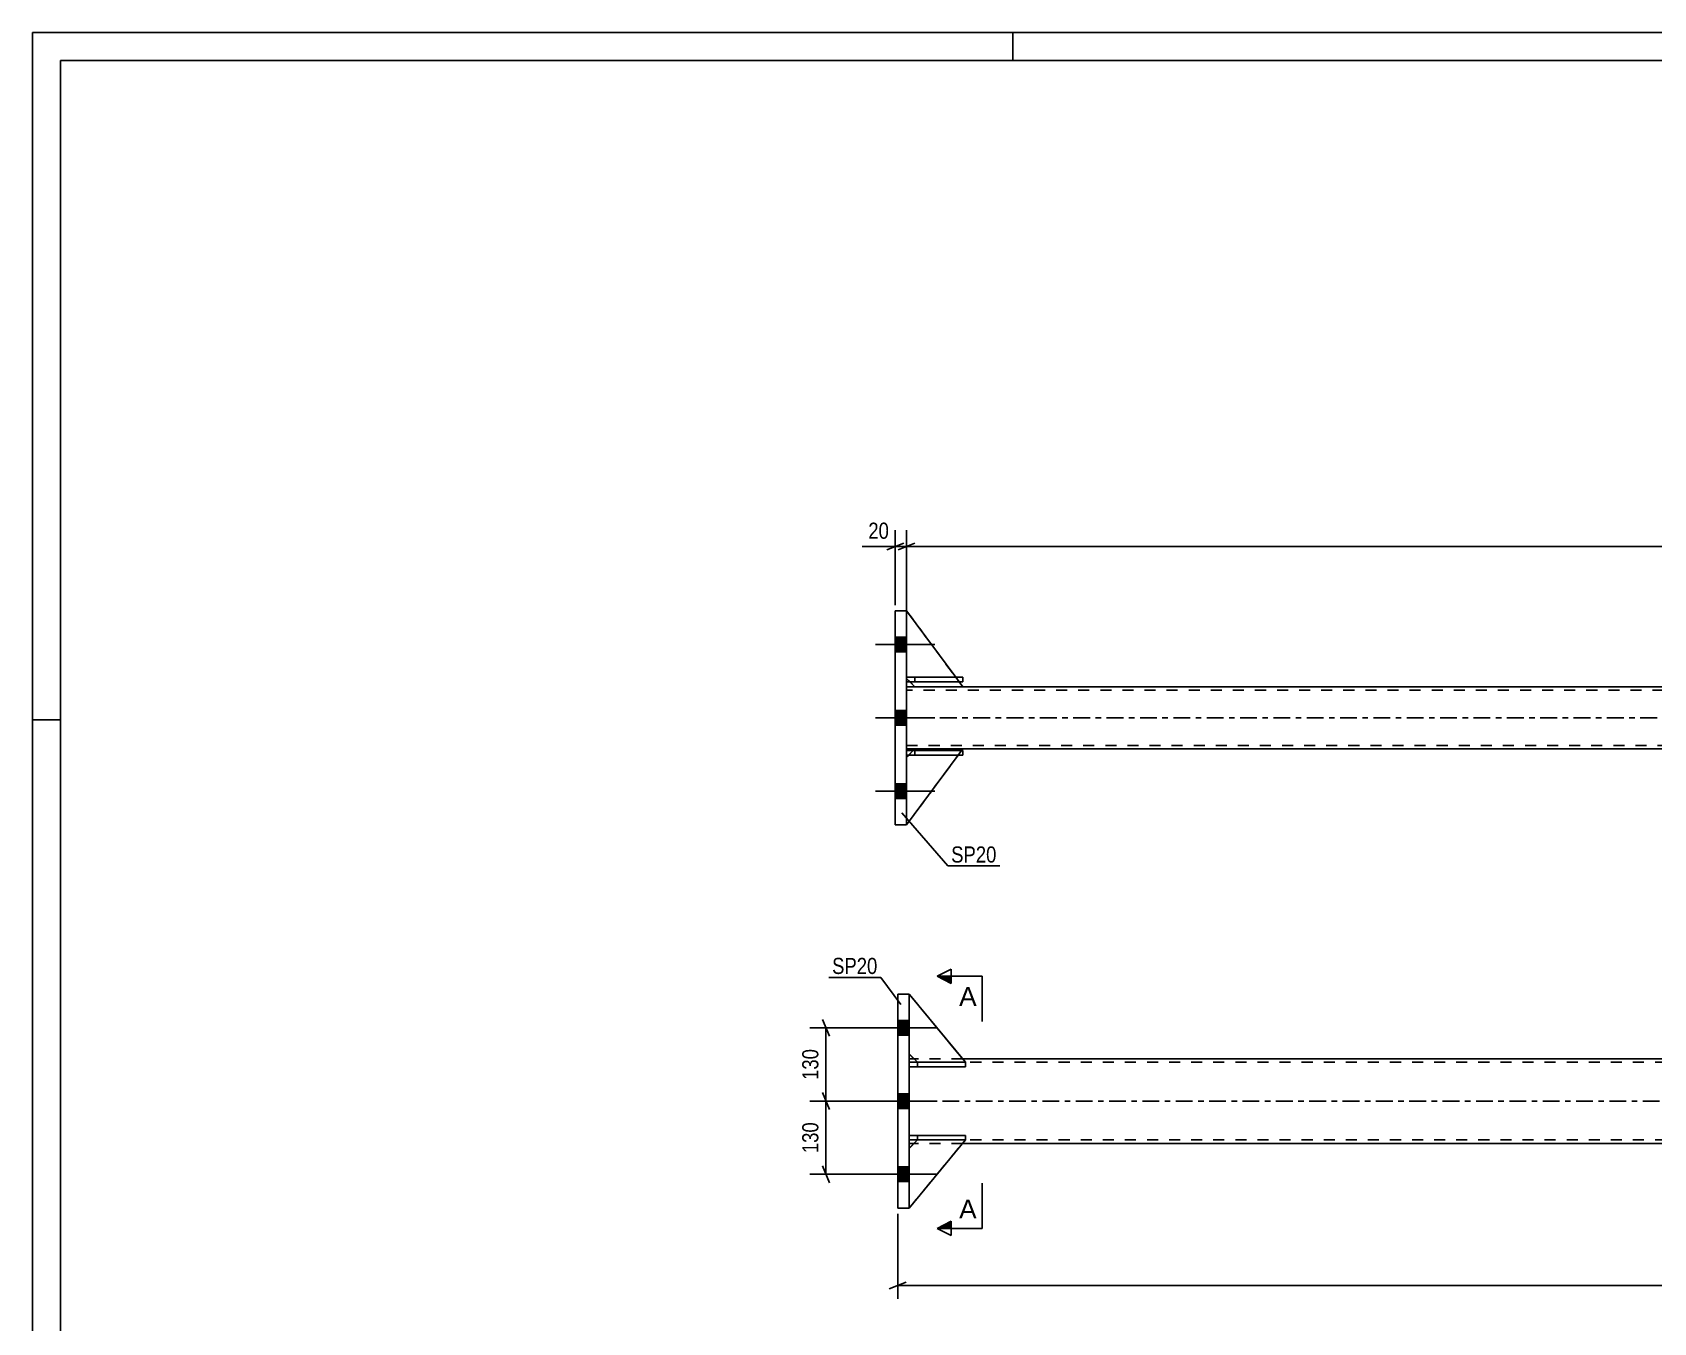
# Model space of a CAD drawing. Header units: millimetres. Extents: x 0 to 594, y 0 to 420.
# Drawn here: x 0 to 287.7, y 191 to 420 of the extents above; entities that cross this region are included whole.
import ezdxf

# ---------------------------------------------------------------- set-up
doc = ezdxf.new("R2010")
doc.units = ezdxf.units.MM
doc.linetypes.add('DXK_LINE_DOT2', pattern=[3.9198, 1.9599, -1.9599])
doc.linetypes.add('DXK_LINE_DOT3', pattern=[5.9187, 2.979, -0.9799, 0.9799, -0.9799])
doc.styles.add('Arial', font='ARIAL.TTF', dxfattribs={"height": 0.2})
doc.styles.add('Arial Narrow', font='ARIALN.TTF', dxfattribs={"height": 0.2})

# ---------------------------------------------------------------- blocks, each defined once
blk = doc.blocks.new('Unknown-580568585-1163')
at = {"color": 5, "linetype": 'Continuous'}
for p, q in [((594, 420), (0, 420)), ((0, 420), (0, 0)), ((174, 415), (174, 420)), ((589, 415), (5, 415)), ((5, 415), (5, 5)), ((5, 298), (0, 298))]:
    blk.add_line(p, q, dxfattribs=at)
blk = doc.blocks.new('Part-580568585-1839 - 1835')
at = {"color": 7, "linetype": 'DXK_LINE_DOT2'}
for p, q in [((155.56, 238.72), (155.56, 249.31)), ((155.56, 249.31), (165.56, 237.22)), ((165.56, 237.22), (155.56, 249.31)), ((157.06, 237.22), (155.56, 238.72)), ((157.06, 237.22), (155.56, 238.72)), ((165.56, 237.22), (157.06, 237.22)), ((157.06, 237.22), (157.06, 237.22)), ((157.06, 237.22), (165.56, 237.22)), ((165.56, 237.22), (165.56, 237.22))]:
    blk.add_line(p, q, dxfattribs=at)
blk = doc.blocks.new('Bolt-580568585-1841 - 1835')
at = {"linetype": 'Continuous'}
for points in [[(153.56, 244.61), (153.56, 242.01), (155.56, 242.01), (155.56, 244.61)], [(153.56, 244.61), (153.56, 242.01), (155.56, 242.01), (155.56, 244.61)], [(153.56, 244.61), (153.56, 242.01), (155.56, 242.01), (155.56, 244.61)], [(153.56, 231.61), (153.56, 229.01), (155.56, 229.01), (155.56, 231.61)], [(153.56, 231.61), (153.56, 229.01), (155.56, 229.01), (155.56, 231.61)], [(153.56, 218.61), (153.56, 216.01), (155.56, 216.01), (155.56, 218.61)], [(153.56, 218.61), (153.56, 216.01), (155.56, 216.01), (155.56, 218.61)], [(153.56, 218.61), (153.56, 216.01), (155.56, 216.01), (155.56, 218.61)]]:
    blk.add_hatch(color=1, dxfattribs=at).paths.add_polyline_path(points)
at = {"color": 1, "linetype": 'Continuous'}
for p, q in [((153.56, 244.61), (155.56, 244.61)), ((153.56, 244.61), (155.56, 244.61)), ((153.56, 244.61), (155.56, 244.61)), ((150.06, 243.31), (160.56, 243.31)), ((150.06, 243.31), (160.56, 243.31)), ((150.06, 243.31), (160.56, 243.31)), ((153.56, 242.01), (155.56, 242.01)), ((153.56, 242.01), (155.56, 242.01)), ((153.56, 242.01), (155.56, 242.01)), ((150.06, 230.31), (160.56, 230.31)), ((150.06, 230.31), (160.56, 230.31)), ((153.56, 231.61), (155.56, 231.61)), ((153.56, 231.61), (155.56, 231.61)), ((153.56, 229.01), (155.56, 229.01)), ((153.56, 229.01), (155.56, 229.01)), ((150.06, 217.31), (160.56, 217.31)), ((150.06, 217.31), (160.56, 217.31)), ((150.06, 217.31), (160.56, 217.31)), ((153.56, 218.61), (155.56, 218.61)), ((153.56, 218.61), (155.56, 218.61)), ((153.56, 218.61), (155.56, 218.61)), ((153.56, 216.01), (155.56, 216.01)), ((153.56, 216.01), (155.56, 216.01)), ((153.56, 216.01), (155.56, 216.01))]:
    blk.add_line(p, q, dxfattribs=at)
blk = doc.blocks.new('Part-580568585-1844 - 1835')
at = {"color": 2, "linetype": 'Continuous'}
for p, q in [((155.56, 224.21), (165.56, 224.21)), ((155.56, 224.21), (155.56, 224.21)), ((155.56, 224.21), (155.56, 223.41)), ((164.74, 223.41), (155.56, 223.41)), ((155.56, 223.41), (155.56, 223.41)), ((165.56, 223.41), (165.55, 223.41)), ((165.56, 223.41), (165.56, 224.21))]:
    blk.add_line(p, q, dxfattribs=at)
at = {"color": 7, "linetype": 'DXK_LINE_DOT2'}
for p, q in [((155.56, 223.41), (155.56, 224.21)), ((157.06, 224.21), (155.56, 224.21)), ((157.06, 223.41), (155.56, 223.41)), ((165.56, 224.21), (157.06, 224.21)), ((157.06, 224.21), (157.06, 223.41)), ((165.55, 223.41), (157.06, 223.41)), ((165.55, 223.41), (164.74, 223.41)), ((165.56, 223.41), (165.56, 223.41))]:
    blk.add_line(p, q, dxfattribs=at)
blk = doc.blocks.new('Part-580568585-1853 - 1835')
at = {"color": 7, "linetype": 'DXK_LINE_DOT2'}
for p, q in [((155.56, 237.21), (155.56, 236.41)), ((157.06, 237.21), (155.56, 237.21)), ((165.56, 237.21), (155.56, 237.21)), ((155.56, 236.41), (165.56, 236.41)), ((165.56, 236.41), (155.56, 236.41)), ((157.06, 236.41), (157.06, 237.21)), ((157.06, 237.21), (165.56, 237.21)), ((165.56, 236.41), (165.56, 237.21))]:
    blk.add_line(p, q, dxfattribs=at)
blk = doc.blocks.new('Part-580568585-1858 - 1835')
at = {"color": 2, "linetype": 'Continuous'}
for p, q in [((153.56, 211.31), (153.56, 249.31)), ((153.56, 249.31), (155.56, 249.31)), ((155.56, 249.31), (155.56, 211.31)), ((155.56, 211.31), (153.56, 211.31))]:
    blk.add_line(p, q, dxfattribs=at)
blk = doc.blocks.new('Part-580568585-1861 - 1835')
at = {"color": 2, "linetype": 'Continuous'}
for p, q in [((155.56, 211.31), (165.56, 223.42)), ((157.05, 223.41), (155.56, 221.92)), ((165.56, 223.42), (164.74, 223.42)), ((165.56, 223.42), (165.56, 223.42)), ((155.56, 211.31), (155.56, 211.31)), ((155.56, 211.31), (155.56, 211.31))]:
    blk.add_line(p, q, dxfattribs=at)
at = {"color": 7, "linetype": 'DXK_LINE_DOT2'}
for p, q in [((155.56, 221.92), (157.06, 223.42)), ((155.56, 211.31), (165.56, 223.42)), ((155.56, 211.31), (155.56, 221.92)), ((157.06, 223.42), (157.05, 223.41)), ((164.74, 223.42), (157.06, 223.42)), ((157.06, 223.42), (157.06, 223.42)), ((157.06, 223.42), (165.56, 223.42))]:
    blk.add_line(p, q, dxfattribs=at)
blk = doc.blocks.new('Part-580568585-1864 - 1835')
at = {"color": 7, "linetype": 'DXK_LINE_DOT2'}
for p, q in [((157.06, 223.42), (155.56, 221.92)), ((155.56, 211.31), (165.56, 223.42)), ((155.56, 221.92), (157.06, 223.42)), ((155.56, 211.31), (165.56, 223.42)), ((155.56, 221.92), (155.56, 211.31)), ((165.56, 223.42), (157.06, 223.42)), ((157.06, 223.42), (157.06, 223.42)), ((157.06, 223.42), (165.56, 223.42)), ((165.56, 223.42), (165.56, 223.42))]:
    blk.add_line(p, q, dxfattribs=at)
blk = doc.blocks.new('Part-580568585-1867 - 1835')
at = {"color": 7, "linetype": 'DXK_LINE_DOT2'}
for p, q in [((155.56, 223.41), (155.56, 224.21)), ((157.06, 224.21), (155.56, 224.21)), ((165.56, 224.21), (155.56, 224.21)), ((155.56, 223.41), (165.56, 223.41)), ((165.56, 223.41), (155.56, 223.41)), ((157.06, 223.41), (157.06, 224.21)), ((157.06, 224.21), (165.56, 224.21)), ((165.56, 223.41), (165.56, 224.21))]:
    blk.add_line(p, q, dxfattribs=at)
blk = doc.blocks.new('Part-580568585-1890 - 1835')
at = {"color": 2, "linetype": 'Continuous'}
for p, q in [((156.47, 237.81), (155.56, 237.81)), ((441.11, 237.81), (165.07, 237.81)), ((156.46, 222.81), (155.56, 222.81)), ((441.12, 222.81), (165.06, 222.81))]:
    blk.add_line(p, q, dxfattribs=at)
at = {"color": 7, "linetype": 'DXK_LINE_DOT2'}
for p, q in [((155.56, 222.81), (155.56, 237.81)), ((450.62, 237.21), (155.56, 237.21)), ((165.07, 237.81), (156.47, 237.81)), ((450.62, 223.41), (155.56, 223.41)), ((165.06, 222.81), (156.46, 222.81))]:
    blk.add_line(p, q, dxfattribs=at)
at = {"color": 7, "linetype": 'DXK_LINE_DOT3'}
blk.add_line((155.56, 230.31), (450.62, 230.31), dxfattribs=at)
blk = doc.blocks.new('Part-580568585-1892 - 1835')
at = {"color": 2, "linetype": 'Continuous'}
for p, q in [((165.56, 237.22), (155.56, 249.31)), ((157.06, 237.22), (155.56, 238.72)), ((157.06, 237.22), (157.06, 237.22)), ((157.06, 237.22), (165.56, 237.22)), ((165.56, 237.22), (165.56, 237.22))]:
    blk.add_line(p, q, dxfattribs=at)
at = {"color": 7, "linetype": 'DXK_LINE_DOT2'}
for p, q in [((155.56, 238.72), (155.56, 249.31)), ((155.56, 249.31), (165.56, 237.22)), ((157.06, 237.22), (155.56, 238.72)), ((165.56, 237.22), (157.06, 237.22))]:
    blk.add_line(p, q, dxfattribs=at)
blk = doc.blocks.new('Part-580568585-1895 - 1835')
at = {"color": 2, "linetype": 'Continuous'}
for p, q in [((155.56, 237.21), (165.56, 237.21)), ((155.56, 237.21), (155.56, 237.21)), ((155.56, 237.21), (155.56, 236.41)), ((165.56, 236.41), (155.56, 236.41)), ((155.56, 236.41), (155.56, 236.41)), ((165.56, 236.41), (165.56, 237.21))]:
    blk.add_line(p, q, dxfattribs=at)
at = {"color": 7, "linetype": 'DXK_LINE_DOT2'}
for p, q in [((155.56, 236.41), (155.56, 237.21)), ((157.06, 237.21), (155.56, 237.21)), ((157.06, 236.41), (155.56, 236.41)), ((165.56, 237.21), (157.06, 237.21)), ((157.06, 237.21), (157.06, 236.41)), ((157.06, 236.41), (165.56, 236.41))]:
    blk.add_line(p, q, dxfattribs=at)
blk = doc.blocks.new('Part-580568585-2020 - 2018')
at = {"color": 2, "linetype": 'Continuous'}
for p, q in [((155.12, 305.53), (155.12, 305.53)), ((155.12, 305.53), (165.12, 305.53)), ((155.12, 305.53), (155.12, 304.73)), ((165.12, 305.53), (165.12, 304.73)), ((155.12, 304.73), (165.12, 304.73))]:
    blk.add_line(p, q, dxfattribs=at)
at = {"color": 7, "linetype": 'DXK_LINE_DOT2'}
for p, q in [((156.62, 305.53), (155.12, 305.53)), ((155.12, 305.53), (155.12, 305.53)), ((165.12, 305.53), (156.62, 305.53)), ((156.62, 305.53), (156.62, 304.73)), ((155.12, 304.73), (156.62, 304.73)), ((155.12, 304.73), (155.12, 304.73)), ((156.62, 304.73), (165.12, 304.73))]:
    blk.add_line(p, q, dxfattribs=at)
blk = doc.blocks.new('Part-580568585-2021 - 2018')
at = {"color": 7, "linetype": 'DXK_LINE_DOT2'}
for p, q in [((155.12, 291.73), (155.12, 292.53)), ((155.12, 292.53), (156.62, 292.53)), ((164.89, 292.53), (155.12, 292.53)), ((156.62, 291.73), (155.12, 291.73)), ((155.12, 291.73), (155.12, 291.73)), ((155.12, 291.73), (165.12, 291.73)), ((156.62, 291.73), (156.62, 292.53)), ((156.62, 292.53), (165.12, 292.53)), ((165.12, 291.73), (156.62, 291.73)), ((165.12, 291.73), (165.12, 292.53))]:
    blk.add_line(p, q, dxfattribs=at)
blk = doc.blocks.new('Part-580568585-2022 - 2018')
at = {"color": 7, "linetype": 'DXK_LINE_DOT2'}
for p, q in [((155.12, 304.73), (155.12, 305.53)), ((155.12, 305.53), (156.62, 305.53)), ((155.12, 305.53), (165.12, 305.53)), ((156.62, 304.73), (156.62, 305.53)), ((156.62, 305.53), (165.12, 305.53)), ((165.12, 304.73), (165.12, 305.53)), ((156.62, 304.73), (155.12, 304.73)), ((155.12, 304.73), (155.12, 304.73)), ((155.12, 304.73), (165.12, 304.73)), ((165.12, 304.73), (156.62, 304.73))]:
    blk.add_line(p, q, dxfattribs=at)
blk = doc.blocks.new('Part-580568585-2023 - 2018')
at = {"color": 7, "linetype": 'DXK_LINE_DOT2'}
for p, q in [((155.12, 317.34), (165.12, 303.84)), ((155.12, 305.34), (155.12, 317.34)), ((156.62, 303.84), (155.12, 305.34)), ((165.12, 303.84), (156.62, 303.84))]:
    blk.add_line(p, q, dxfattribs=at)
blk = doc.blocks.new('Part-580568585-2034 - 2018')
at = {"color": 2, "linetype": 'Continuous'}
for p, q in [((156.62, 303.84), (155.12, 303.84)), ((440.18, 303.84), (165.12, 303.84)), ((156.62, 292.84), (155.12, 292.84)), ((440.18, 292.84), (165.12, 292.84))]:
    blk.add_line(p, q, dxfattribs=at)
at = {"color": 7, "linetype": 'DXK_LINE_DOT2'}
for p, q in [((155.12, 292.84), (155.12, 303.84)), ((450.18, 303.24), (155.12, 303.24)), ((165.12, 303.84), (156.62, 303.84)), ((155.12, 293.44), (450.18, 293.44)), ((165.12, 292.84), (156.62, 292.84))]:
    blk.add_line(p, q, dxfattribs=at)
at = {"color": 7, "linetype": 'DXK_LINE_DOT3'}
blk.add_line((155.12, 298.34), (450.18, 298.34), dxfattribs=at)
blk = doc.blocks.new('Part-580568585-2039 - 2018')
at = {"color": 2, "linetype": 'Continuous'}
for p, q in [((153.12, 317.34), (155.12, 317.34)), ((153.12, 279.34), (153.12, 317.34)), ((155.12, 317.34), (155.12, 279.34)), ((155.12, 279.34), (153.12, 279.34))]:
    blk.add_line(p, q, dxfattribs=at)
blk = doc.blocks.new('Part-580568585-2040 - 2018')
at = {"color": 2, "linetype": 'Continuous'}
for p, q in [((163.88, 305.53), (155.12, 317.34)), ((156.62, 303.84), (155.74, 304.73)), ((165.12, 303.84), (156.62, 303.84)), ((164.47, 304.73), (165.12, 303.84))]:
    blk.add_line(p, q, dxfattribs=at)
at = {"color": 7, "linetype": 'DXK_LINE_DOT2'}
for p, q in [((155.12, 317.34), (155.12, 305.34)), ((155.12, 317.34), (155.12, 317.34)), ((155.12, 317.34), (155.12, 317.34)), ((155.74, 304.73), (155.12, 305.34)), ((164.47, 304.73), (163.88, 305.53))]:
    blk.add_line(p, q, dxfattribs=at)
blk = doc.blocks.new('Part-580568585-2047 - 2018')
at = {"color": 7, "linetype": 'DXK_LINE_DOT2'}
for p, q in [((165.12, 292.84), (155.12, 279.34)), ((156.62, 292.84), (155.12, 291.34)), ((156.62, 292.84), (155.12, 291.34)), ((155.12, 291.34), (155.12, 291.34)), ((155.12, 291.34), (155.12, 279.34)), ((165.12, 292.84), (156.62, 292.84)), ((156.62, 292.84), (156.62, 292.84)), ((165.12, 292.84), (156.62, 292.84))]:
    blk.add_line(p, q, dxfattribs=at)
blk = doc.blocks.new('Bolt-580568585-2048 - 2018')
at = {"linetype": 'Continuous'}
for points in [[(155.12, 310.04), (155.12, 312.64), (153.12, 312.64), (153.12, 310.04)], [(155.12, 310.04), (155.12, 312.64), (153.12, 312.64), (153.12, 310.04)], [(155.12, 310.04), (155.12, 312.64), (153.12, 312.64), (153.12, 310.04)], [(155.12, 297.04), (155.12, 299.64), (153.12, 299.64), (153.12, 297.04)], [(155.12, 297.04), (155.12, 299.64), (153.12, 299.64), (153.12, 297.04)], [(155.12, 284.04), (155.12, 286.64), (153.12, 286.64), (153.12, 284.04)], [(155.12, 284.04), (155.12, 286.64), (153.12, 286.64), (153.12, 284.04)], [(155.12, 284.04), (155.12, 286.64), (153.12, 286.64), (153.12, 284.04)]]:
    blk.add_hatch(color=1, dxfattribs=at).paths.add_polyline_path(points)
at = {"color": 1, "linetype": 'Continuous'}
for p, q in [((149.62, 311.34), (160.12, 311.34)), ((149.62, 311.34), (160.12, 311.34)), ((149.62, 311.34), (160.12, 311.34)), ((153.12, 312.64), (155.12, 312.64)), ((153.12, 312.64), (155.12, 312.64)), ((153.12, 312.64), (155.12, 312.64)), ((153.12, 310.04), (155.12, 310.04)), ((153.12, 310.04), (155.12, 310.04)), ((153.12, 310.04), (155.12, 310.04)), ((153.12, 299.64), (155.12, 299.64)), ((153.12, 299.64), (155.12, 299.64)), ((149.62, 298.34), (160.12, 298.34)), ((149.62, 298.34), (160.12, 298.34)), ((153.12, 297.04), (155.12, 297.04)), ((153.12, 297.04), (155.12, 297.04)), ((149.62, 285.34), (160.12, 285.34)), ((149.62, 285.34), (160.12, 285.34)), ((149.62, 285.34), (160.12, 285.34)), ((153.12, 286.64), (155.12, 286.64)), ((153.12, 286.64), (155.12, 286.64)), ((153.12, 286.64), (155.12, 286.64)), ((153.12, 284.04), (155.12, 284.04)), ((153.12, 284.04), (155.12, 284.04)), ((153.12, 284.04), (155.12, 284.04))]:
    blk.add_line(p, q, dxfattribs=at)
blk = doc.blocks.new('Part-580568585-2055 - 2018')
at = {"color": 2, "linetype": 'Continuous'}
for p, q in [((155.12, 292.53), (155.12, 292.53)), ((155.12, 292.53), (165.12, 292.53)), ((155.12, 291.73), (155.12, 292.53)), ((155.12, 291.73), (165.12, 291.73)), ((165.12, 292.53), (165.12, 291.73))]:
    blk.add_line(p, q, dxfattribs=at)
at = {"color": 7, "linetype": 'DXK_LINE_DOT2'}
for p, q in [((156.62, 292.53), (155.12, 292.53)), ((155.12, 292.53), (155.12, 292.53)), ((155.12, 291.73), (155.12, 291.73)), ((155.12, 291.73), (156.62, 291.73)), ((155.12, 291.73), (155.12, 291.73)), ((165.12, 292.53), (156.62, 292.53)), ((156.62, 292.53), (156.62, 291.73)), ((156.62, 291.73), (165.12, 291.73))]:
    blk.add_line(p, q, dxfattribs=at)
blk = doc.blocks.new('Part-580568585-2056 - 2018')
at = {"color": 7, "linetype": 'DXK_LINE_DOT2'}
for p, q in [((156.62, 292.84), (155.12, 291.34)), ((155.12, 291.34), (155.12, 291.34)), ((155.12, 291.34), (155.12, 279.34)), ((156.31, 292.53), (155.51, 291.73)), ((156.62, 292.84), (165.12, 292.84)), ((164.89, 292.53), (164.3, 291.73))]:
    blk.add_line(p, q, dxfattribs=at)
at = {"color": 2, "linetype": 'Continuous'}
for p, q in [((155.51, 291.73), (155.12, 291.34)), ((164.3, 291.73), (155.12, 279.34)), ((156.62, 292.84), (156.31, 292.53)), ((165.12, 292.84), (156.62, 292.84)), ((156.62, 292.84), (156.62, 292.84)), ((165.12, 292.84), (164.89, 292.53))]:
    blk.add_line(p, q, dxfattribs=at)
blk = doc.blocks.new('StraightDimension-580568585-1908 - 1835')
at = {"color": 7, "linetype": 'Continuous'}
for p, q in [((141.42, 241.81), (140.22, 244.81)), ((152.56, 243.31), (137.97, 243.31)), ((140.82, 230.31), (140.82, 243.31)), ((152.56, 230.31), (137.97, 230.31)), ((140.22, 231.81), (141.42, 228.81))]:
    blk.add_line(p, q, dxfattribs=at)
at = {"color": 0}
blk.add_wipeout([(140.07, 240.16), (135.87, 240.16), (135.87, 233.47), (140.07, 233.47)], dxfattribs=at)
at = {"color": 3, "style": 'Arial Narrow'}
blk.add_text('130', height=2.863, rotation=90.0002, dxfattribs=at).set_placement((139.47, 234.07))
blk = doc.blocks.new('StraightDimension-580568585-1962 - 1835')
at = {"color": 7, "linetype": 'Continuous'}
for p, q in [((153.56, 210.31), (153.56, 195.19)), ((155.06, 198.19), (152.06, 196.99)), ((153.56, 197.59), (452.62, 197.59))]:
    blk.add_line(p, q, dxfattribs=at)
blk = doc.blocks.new('StraightDimension-580568585-1921 - 1835')
at = {"color": 7, "linetype": 'Continuous'}
for p, q in [((152.56, 230.31), (137.97, 230.31)), ((141.42, 228.81), (140.22, 231.81)), ((140.82, 217.31), (140.82, 230.31)), ((140.22, 218.81), (141.42, 215.81)), ((152.56, 217.31), (137.97, 217.31))]:
    blk.add_line(p, q, dxfattribs=at)
at = {"color": 0}
blk.add_wipeout([(140.07, 227.16), (135.87, 227.16), (135.87, 220.47), (140.07, 220.47)], dxfattribs=at)
at = {"color": 3, "style": 'Arial Narrow'}
blk.add_text('130', height=2.863, rotation=90.0002, dxfattribs=at).set_placement((139.47, 221.07))
blk = doc.blocks.new('StraightDimension-580568585-2114 - 2018')
at = {"color": 7, "linetype": 'Continuous'}
for p, q in [((153.12, 318.34), (153.12, 331.62)), ((155.12, 280.34), (155.12, 331.62)), ((151.62, 328.17), (154.62, 329.37)), ((153.12, 328.77), (155.12, 328.77)), ((156.62, 329.37), (153.62, 328.17))]:
    blk.add_line(p, q, dxfattribs=at)
at = {"color": 0}
blk.add_wipeout([(152.6, 329.52), (152.6, 333.72), (147.74, 333.72), (147.74, 329.52)], dxfattribs=at)
at = {"color": 7, "linetype": 'Continuous'}
blk.add_line((153.12, 328.77), (147.22, 328.77), dxfattribs=at)
blk.add_line((153.12, 328.77), (147.22, 328.77), dxfattribs=at)
at = {"color": 3, "style": 'Arial Narrow'}
blk.add_text('20', height=2.863, dxfattribs=at).set_placement((148.34, 330.12))
blk = doc.blocks.new('StraightDimension-580568585-2092 - 2018')
at = {"color": 7, "linetype": 'Continuous'}
for p, q in [((155.12, 280.34), (155.12, 331.62)), ((156.62, 329.37), (153.62, 328.17)), ((155.12, 328.77), (450.18, 328.77))]:
    blk.add_line(p, q, dxfattribs=at)
blk = doc.blocks.new('Mark-580568585-1854 - 1835')
at = {"color": 0}
blk.add_wipeout([(149.95, 252.87), (149.95, 255.87), (141.91, 255.87), (141.91, 252.87)], dxfattribs=at)
blk.add_wipeout([(149.95, 252.87), (149.95, 255.87), (141.91, 255.87), (141.91, 252.87)], dxfattribs=at)
at = {"color": 30, "linetype": 'Continuous'}
for p in [(141.31, 252.27), (154.11, 247.45)]:
    blk.add_line(p, (150.55, 252.27), dxfattribs=at)
at = {"color": 3, "style": 'Arial Narrow'}
blk.add_text('SP20', height=2.863, dxfattribs=at).set_placement((141.91, 252.87))
blk = doc.blocks.new('SectionMark-580568585-1993 - 1835')
at = {"color": 6, "linetype": 'Continuous'}
for p, q in [((160.56, 252.46), (163.06, 253.71)), ((168.56, 252.46), (160.56, 252.46)), ((168.56, 207.72), (160.56, 207.72)), ((163.06, 206.47), (160.56, 207.72))]:
    blk.add_line(p, q, dxfattribs=at)
at = {"color": 0, "linetype": 'Continuous'}
for points in [[(167.56, 247.21), (167.56, 250.71), (164.45, 250.71), (164.45, 247.21)], [(167.56, 209.47), (167.56, 212.97), (164.45, 212.97), (164.45, 209.47)]]:
    blk.add_wipeout(points, dxfattribs=at)
at = {"linetype": 'Continuous'}
for points in [[(163.06, 252.46), (163.06, 251.21), (160.56, 252.46)], [(163.06, 208.97), (163.06, 207.72), (160.56, 207.72)]]:
    blk.add_hatch(color=6, dxfattribs=at).paths.add_polyline_path(points)
at = {"color": 6, "linetype": 'Continuous'}
for p, q in [((163.06, 251.21), (163.06, 253.71)), ((160.56, 252.46), (163.06, 251.21)), ((168.56, 252.46), (168.56, 244.46)), ((168.56, 207.72), (168.56, 215.72)), ((160.56, 207.72), (163.06, 208.97)), ((163.06, 208.97), (163.06, 206.47))]:
    blk.add_line(p, q, dxfattribs=at)
at = {"color": 3, "linetype": 'Continuous', "style": 'Arial'}
for p in [(164.45, 247.21), (164.45, 209.47)]:
    blk.add_text('A', height=3.34, dxfattribs=at).set_placement(p)
blk = doc.blocks.new('Mark-580568585-2035 - 2018')
at = {"color": 0}
blk.add_wipeout([(171.08, 272.65), (171.08, 275.65), (163.04, 275.65), (163.04, 272.65)], dxfattribs=at)
blk.add_wipeout([(171.08, 272.65), (171.08, 275.65), (163.04, 275.65), (163.04, 272.65)], dxfattribs=at)
at = {"color": 30, "linetype": 'Continuous'}
for p, q in [((154.29, 281.5), (162.44, 272.05)), ((162.44, 272.05), (171.68, 272.05))]:
    blk.add_line(p, q, dxfattribs=at)
at = {"color": 3, "style": 'Arial Narrow'}
blk.add_text('SP20', height=2.863, dxfattribs=at).set_placement((163.04, 272.65))

msp = doc.modelspace()

# ---------------------------------------------------------------- block references
for name in ['Unknown-580568585-1163', 'Part-580568585-2039 - 2018', 'Part-580568585-2023 - 2018', 'Part-580568585-2040 - 2018', 'Bolt-580568585-2048 - 2018', 'Part-580568585-2020 - 2018', 'Part-580568585-2022 - 2018', 'Part-580568585-2034 - 2018', 'Part-580568585-2047 - 2018', 'Part-580568585-2056 - 2018', 'Part-580568585-2021 - 2018', 'Part-580568585-2055 - 2018', 'Part-580568585-1858 - 1835', 'Part-580568585-1839 - 1835', 'Part-580568585-1892 - 1835', 'Bolt-580568585-1841 - 1835', 'Part-580568585-1890 - 1835', 'Part-580568585-1853 - 1835', 'Part-580568585-1895 - 1835', 'Part-580568585-1844 - 1835', 'Part-580568585-1867 - 1835', 'Part-580568585-1861 - 1835', 'Part-580568585-1864 - 1835']:
    msp.add_blockref(name, (0, 0))

# ---------------------------------------------------------------- next in the draw order: block references
for name in ['StraightDimension-580568585-2114 - 2018', 'Mark-580568585-1854 - 1835', 'StraightDimension-580568585-1908 - 1835', 'StraightDimension-580568585-1962 - 1835']:
    msp.add_blockref(name, (0, 0))

# ---------------------------------------------------------------- next in the draw order: block references
for name in ['StraightDimension-580568585-2092 - 2018', 'SectionMark-580568585-1993 - 1835', 'StraightDimension-580568585-1921 - 1835']:
    msp.add_blockref(name, (0, 0))

# ---------------------------------------------------------------- next in the draw order: block references
msp.add_blockref('Mark-580568585-2035 - 2018', (0, 0))

doc.saveas('drawing.dxf')
